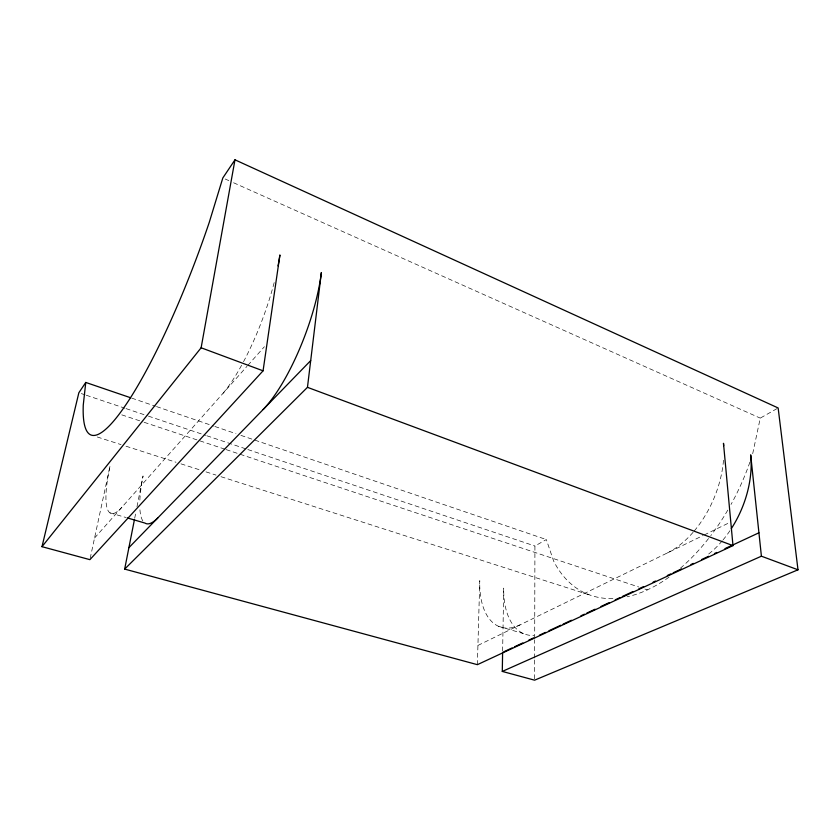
<?xml version="1.0" encoding="UTF-8"?>
<svg xmlns="http://www.w3.org/2000/svg" width="840" height="840" viewBox="0 0 840 840"><rect width="100%" height="100%" fill="white"/><g stroke="black" fill="none" stroke-linecap="round" stroke-linejoin="round"><path stroke-width="0.63" stroke-dasharray="4.2 3.15" d="M534.597 678.877L534.649 659.337M534.649 658.035L534.692 639.807M534.692 638.505L534.923 546.021L546.325 539.553L553.665 561.099A164.209 97.661 -66.2 0 0 614.723 598.49M502.635 651.042L503.706 588.126A71.169 39.721 -72.3 0 0 533.914 635.439M477.382 664.671L479.766 580.682A72.03 38.713 -72.2 0 0 519.992 624.897M134.715 518.217L135.975 511.812M136.994 506.699L143.052 475.976A84.178 20.559 -71.3 0 0 139.776 502.435M752.693 453.684L760.263 418.12L778.145 407.967M90.174 558.39L110.103 465.728A85.376 18.386 -71.2 0 0 121.936 507.192M94.552 538.03L246.971 366.345M247.842 365.369L264.39 346.731M477.929 645.435L702.986 535.553M704.141 534.986L728.469 523.11M109.988 512.851L126.21 517.587M498.624 626.346L523.551 633.623M97.283 436.989L121.023 444.612M126.021 446.219L176.001 462.252M180.999 463.858L201.002 470.274M206 471.881L215.996 475.083M220.994 476.69L590.877 595.371M121.769 414.855L142.895 421.88M144.134 422.3L224.9 449.19M226.139 449.61L638.683 586.971M644.889 589.04L647.377 589.869M81.333 393.582L85.061 394.842M86.31 395.252L124.835 408.198M126.073 408.618L147.2 415.716M148.439 416.136L205.611 435.351M206.85 435.771L246.614 449.127M247.853 449.547L534.923 546.021M131.691 398.108L155.274 406.161M156.524 406.581L213.623 426.058M214.872 426.489L235.977 433.681M240.933 435.372L546.325 539.553M225.225 179.015L228.816 180.621M233.604 182.763L760.263 418.12M749.91 462.126A164.209 97.661 -66.2 0 1 731.021 504.441M727.797 510.111A164.209 97.661 -66.2 0 1 710.787 535.637M708.529 538.555A164.209 97.661 -66.2 0 1 680.516 568.113M668.997 577.164A164.209 97.661 -66.2 0 1 627.081 596.788M142.842 520.905A84.178 20.559 -71.3 0 1 139.86 508.694M723.502 460.247A83.79 52.007 -67 0 1 693.924 531.332M693.095 532.298A83.79 52.007 -67 0 1 667.075 553.087M729.918 530.754A82.645 53.151 -66.7 0 1 723.125 539.805M722.264 540.834A82.645 53.151 -66.7 0 1 707.175 555.167M274.176 282.608A102.375 26.239 -69.5 0 1 242.235 364.108M241.595 365.284A102.375 26.239 -69.5 0 1 221.718 394.8"/><path stroke-width="1.26" d="M130.452 397.688L85.764 382.442L83.265 405.027A205.8 37.002 -69.6 0 0 124.572 406.675A205.8 37.002 -69.6 0 0 209.276 222.306L222.831 177.944L234.98 159.821L778.145 407.967L798 569.803L534.597 680.179L502.288 671.423L502.614 652.355M723.671 445.798A83.79 52.007 -67 0 0 723.481 443.31L732.984 545.622L477.382 664.671L124.667 569.09L307.461 387.334L321.363 272.538A100.653 29.19 -69.3 0 1 263.141 409.521M85.764 382.442L78.855 392.753L42 546.683L89.901 559.661L263.067 370.818L279.919 254.94A102.375 26.239 -69.5 0 1 278.03 265.913M42 546.683L201.128 347.781L234.98 159.821M124.667 569.09L134.463 519.498M128.898 547.659L310.706 360.581M503.8 651.798L512.117 647.924M514.49 646.811L522.806 642.936M528.749 640.164L533.495 637.949M539.438 635.176L545.37 632.404M548.929 630.756L560.763 625.233M563.125 624.13L571.41 620.256M580.881 615.846L584.43 614.187M586.803 613.085L595.087 609.221M601.01 606.459L609.294 602.595M615.206 599.833L619.941 597.629M622.314 596.516L632.961 591.549M638.883 588.788L643.619 586.582M653.09 582.162L655.452 581.059M667.296 575.537L670.845 573.888M673.207 572.775L681.492 568.911M690.963 564.501L693.336 563.399M701.547 559.566L708.572 556.29M714.431 553.56L716.772 552.457M724.962 548.635L758.929 532.791M502.288 671.423L761.408 556.196L798 569.803M127.46 517.955L144.921 523.058A84.178 20.559 -71.3 0 0 157.889 517.829M201.128 347.781L263.067 370.818M307.461 387.334L732.984 545.622M761.408 556.196L750.677 454.86A82.645 53.151 -66.7 0 1 731.304 528.664"/></g></svg>
